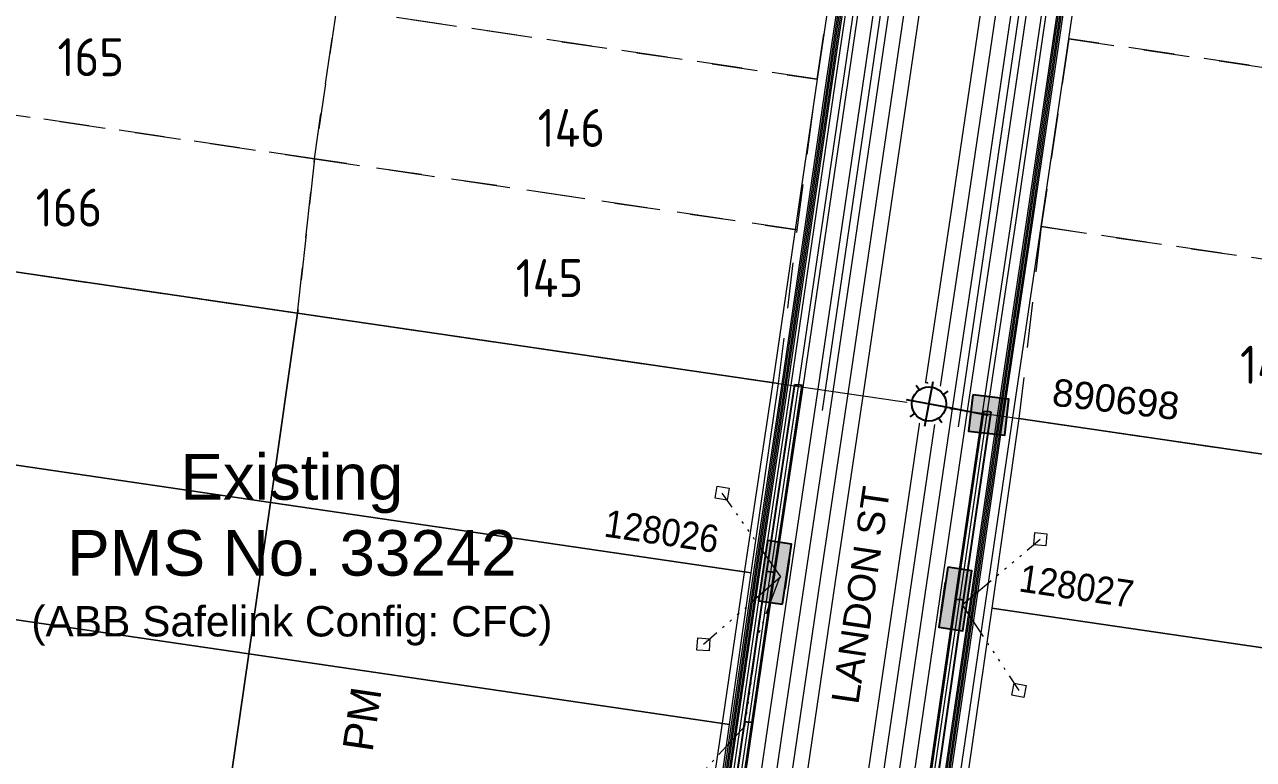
# Model space of a CAD drawing. Header units: metres. Extents: x 302924 to 306036, y 6267404 to 6269261.
# Drawn here: x 303946.7 to 304027.6, y 6268612.9 to 6268661.3 of the extents above; entities that cross this region are included whole.
import ezdxf
from ezdxf.enums import TextEntityAlignment as Align

# ---------------------------------------------------------------- set-up
doc = ezdxf.new("R2010")
doc.units = ezdxf.units.M
doc.set_wipeout_variables(frame=1)
for name, pattern in [('Dash', [5, 3, -2]), ('DOT', [6.35, 0, -6.35]), ('PHANTOMX2', [5.6, 2.5, -0.5, 0.15, -0.5, 0.15, -0.5, 0.15, -0.5, 0.15, -0.5])]:
    doc.linetypes.add(name, pattern=pattern)
doc.layers.get('0').update_dxf_attribs({"color": 6})
for name, color, linetype, lineweight, true_color, plot, transparency in [('. Const Lines_HV', 7, 'Continuous', 0, 0x990000, False, 0.4), ('. Const Lines_LV', 7, 'Continuous', 0, 0x000099, False, 0.4), ('. Const Lines_SL', 7, 'Continuous', 0, 0x009999, False, 0.4), ('. Const Lines_SP_Trench (PL)', 7, 'Continuous', 0, 0x990099, False, 0.4)]:
    doc.layers.add(name, color=color, linetype=linetype, lineweight=lineweight, true_color=true_color, plot=plot, transparency=transparency)
doc.layers.add('._ MGA Trench Outline (PL)', color=248, linetype='Continuous', lineweight=0, plot=False, transparency=0.6)
doc.layers.add('_Kerb Line_SP', color=60, linetype='Continuous', lineweight=13, transparency=0.6)
for name, color, linetype, lineweight in [('_Lot Layout Future', 151, 'Continuous', 13), ('_Lot Layout Future - Lot No', 155, 'Continuous', 13), ('_User_HV_Exist', 1, 'Continuous', 35), ('Cadastre Land Parcels_SP_EXT', 118, 'Continuous', 15), ('Cadastre Road Names_SP_HV_LV_SL_EXT', 211, 'Continuous', 15), ('Services_SP_EXT', 42, 'PHANTOMX2', 20)]:
    doc.layers.add(name, color=color, linetype=linetype, lineweight=lineweight)
for name, color, linetype in [('Duct_SP_EXT', 30, 'Continuous'), ('Equip_SP_SL_EXT', 7, 'Continuous'), ('SupportsUG_SP_LV_EXT', 7, 'Continuous'), ('SupportsUG_SP_LV_SL_EXT', 7, 'Continuous')]:
    doc.layers.add(name, color=color, linetype=linetype)
doc.styles.add('COLUMN_LABEL', font='arial.ttf', dxfattribs={"height": 2})
doc.styles.add('ieISOCP', font='arial.ttf', dxfattribs={"height": 1.5})
doc.styles.add('LotNum', font='isocp.shx')
doc.styles.add('POLE_LABEL', font='arial.ttf', dxfattribs={"height": 2})
doc.styles.add('SL_LABEL', font='arial.ttf', dxfattribs={"height": 2})
doc.styles.get("Standard").update_dxf_attribs({"font": 'arial.ttf'})

# ---------------------------------------------------------------- blocks, each defined once
blk = doc.blocks.new('COLUMN_EXT')
blk.add_hatch(color=256).paths.add_polyline_path([(1.2, 1.2), (-1.2, 1.2), (-1.2, -1.2), (1.2, -1.2)])
blk.add_lwpolyline([(-1.2, 1.2), (-1.2, -1.2), (1.2, -1.2), (1.2, 1.2)], close=True)
at = {"style": 'COLUMN_LABEL', "width": 0.9, "flags": 8}
blk.add_attdef('ASSET_NUM', text='', height=1.8, rotation=360, dxfattribs=at).set_placement((4, 2), align=Align.MIDDLE_LEFT)
at = {"flags": 1}
blk.add_attdef('Z', (-2.351, -1.813), '', height=0.2, rotation=270, dxfattribs=at)
at = {"flags": 9}
for tag, p in [('NOTES', (-2, -1.813)), ('SUBURB', (-1.8, -1.813)), ('STREETNAME', (-1.6, -1.813)), ('LOCATION', (-1.4, -1.813)), ('LEGEND', (-1.2, -1.813)), ('USAGE', (-1, -1.813)), ('STATE', (-0.8, -1.813)), ('OWNED_BY', (-0.6, -1.813)), ('COLUMN_TYPE', (-0.4, -1.813))]:
    blk.add_attdef(tag, text='', height=0.2, rotation=270, dxfattribs=at).set_placement(p, align=Align.MIDDLE_LEFT)
for tag, style, p in [('STREET_CODE', 'COLUMN_LABEL', (-0.2, -1.813)), ('STRUCTURE_PLANT_NUMBER', 'POLE_LABEL', (0.031, -1.813))]:
    blk.add_attdef(tag, text='', height=0.2, rotation=270, dxfattribs=dict(at, style=style)).set_placement(p, align=Align.MIDDLE_LEFT)
blk = doc.blocks.new('*U78')
for tag, height, rotation, flags, p in [('LNUMBER', 1, 169.15088, 8, (-6.692, 2.3)), ('CONSTRUCTED_VOLTAGE', 0.01, 270, 9, (-0.005, 0)), ('CONTROL_TYPE', 0.01, 270, 9, (-0.005, 0)), ('LANTERN_PURPOSE', 0.01, 270, 9, (-0.005, 0)), ('LANTERN_TYPE', 0.01, 270, 9, (-0.005, 0)), ('NO_PHASES', 0.01, 270, 9, (-0.005, 0)), ('OPERATING_VOLTAGE', 0.01, 270, 9, (-0.005, 0)), ('OWNED_BY', 0.01, 270, 9, (-0.005, 0)), ('MAINTAINED_BY', 0.01, 270, 9, (-0.005, 0)), ('ORIENTATION', 0.01, 270, 9, (-0.005, 0)), ('STATE', 0.01, 270, 9, (-0.005, 0)), ('USAGE', 0.01, 270, 9, (-0.005, 0)), ('CEXIST', 0.01, 270, 9, (-0.005, 0)), ('CNEW', 0.01, 270, 9, (-0.005, 0)), ('CNUMBER', 0.01, 270, 9, (-0.005, 0)), ('CREMOVE', 0.01, 270, 9, (-0.005, 0)), ('CREPLACE', 0.01, 270, 9, (-0.005, 0)), ('LKINGHEIGHT', 0.01, 270, 9, (-0.005, 0)), ('LBRACKET', 0.01, 270, 9, (-0.005, 0)), ('LBRACKETVOCAB', 0.01, 270, 9, (-0.005, 0)), ('LCATEGORY', 0.01, 270, 9, (-0.005, 0)), ('LCHARGE1', 0.01, 270, 9, (-0.005, 0)), ('LCHARGE1PERCENT', 0.01, 270, 9, (-0.005, 0)), ('LCHARGE2', 0.01, 270, 9, (-0.005, 0)), ('LCHARGE2PERCENT', 0.01, 270, 9, (-0.005, 0)), ('LCHARGE3', 0.01, 270, 9, (-0.005, 0)), ('LCHARGE3PERCENT', 0.01, 270, 9, (-0.005, 0)), ('LEXIST', 0.01, 270, 9, (-0.005, 0)), ('LLAMP', 0.01, 270, 9, (-0.005, 0)), ('LLAMPVOCAB', 0.01, 270, 9, (-0.005, 0)), ('LMAST', 0.01, 270, 9, (-0.005, 0)), ('LMASTVOCAB', 0.01, 270, 9, (-0.005, 0)), ('LNEW', 0.01, 270, 9, (-0.005, 0)), ('LANTNUMBER', 0.01, 270, 9, (-0.005, 0)), ('LOUTREACH', 0.01, 270, 9, (-0.005, 0)), ('LOUTREACHVOCAB', 0.01, 270, 9, (-0.005, 0)), ('LRATECODE', 0.01, 270, 9, (-0.005, 0)), ('LREMOVE', 0.01, 270, 9, (-0.005, 0)), ('LREPLACE', 0.01, 270, 9, (-0.005, 0)), ('LTYPE', 0.01, 270, 9, (-0.005, 0)), ('LTYPEVOCAB', 0.01, 270, 9, (-0.005, 0)), ('LEGEND', 0.01, 270, 9, (-0.005, 0)), ('SUBURB', 0.01, 270, 9, (-0.005, 0)), ('STREETNAME', 0.01, 270, 9, (-0.005, 0)), ('LOCATION', 0.01, 270, 9, (-0.005, 0)), ('NOTES', 0.01, 270, 9, (-0.005, 0))]:
    blk.add_attdef(tag, text='', height=height, rotation=rotation, dxfattribs=dict(flags=flags)).set_placement(p, align=Align.MIDDLE_LEFT)
for tag, p, height, flags in [('OPERATED_BY', (-0.01, 0), 0.01, 9), ('Z', (-0.005, 0), 0.001, 1)]:
    blk.add_attdef(tag, p, '', height=height, rotation=270, dxfattribs=dict(flags=flags))
at = {"style": 'SL_LABEL', "flags": 9}
blk.add_attdef('STREET_CODE', text='', height=0.001, rotation=270, dxfattribs=at).set_placement((-0.004, 0), align=Align.MIDDLE_LEFT)
at = {"linetype": 'DOT'}
blk.add_wipeout([(-2.46, 0.471), (-3.091, -0.488), (-4.216, -0.72), (-5.175, -0.089), (-5.407, 1.035), (-4.776, 1.994), (-3.651, 2.226), (-2.692, 1.595)], dxfattribs=at)
for p, q in [((-4.776, 1.994), (-4.565, 1.684)), ((-4.216, -0.72), (-3.651, 2.226)), ((-3.722, 1.858), (-3.651, 2.226)), ((-2.46, 0.471), (-5.407, 1.035)), ((-5.038, 0.965), (-5.407, 1.035)), ((-2.692, 1.595), (-3.002, 1.384)), ((-5.175, -0.089), (-4.865, 0.121)), ((-0.005, 0), (-2.829, 0.541)), ((-4.216, -0.72), (-4.145, -0.352)), ((-3.091, -0.488), (-3.302, -0.178))]:
    blk.add_line(p, q)
at = {"linetype": 'DOT', "flags": 128}
blk.add_lwpolyline([(-2.46, 0.471), (-3.091, -0.488), (-4.216, -0.72), (-5.175, -0.089), (-5.407, 1.035), (-4.776, 1.994), (-3.651, 2.226), (-2.692, 1.595), (-2.46, 0.471)], close=True, dxfattribs=at)
blk.add_circle((-3.934, 0.753), 1.125)
blk = doc.blocks.new('CCP_EXT')
blk.add_lwpolyline([(-0.566, 0), (0, 0.566), (0.566, 0), (0, -0.566), (-0.566, 0)])
at = {"flags": 1}
blk.add_attdef('Z', (0, 0), '', height=0.01, dxfattribs=at)
at = {"flags": 9}
for tag in ['CCP_TYPE', 'CONSTRUCTED_VOLTAGE', 'NO_PHASES', 'OPERATING_VOLTAGE', 'ORIENTATION', 'OWNED_BY', 'USAGE', 'LEGEND', 'LIFE_SUPPORT', 'STATE', 'NOTES']:
    blk.add_attdef(tag, text='', height=0.01, dxfattribs=at).set_placement((0, 0), align=Align.MIDDLE_LEFT)
blk = doc.blocks.new('PILLAR_EXT')
at = {"layer": 'SupportsUG_SP_LV_EXT', "linetype": 'Continuous'}
h = blk.add_hatch(color=256, dxfattribs=at)
h.dxf.hatch_style = 1
h.paths.add_polyline_path([(-0.8, 0), (-0.8, 2), (0.8, 2), (0.8, 0)])
h = blk.add_hatch(color=256, dxfattribs=at)
h.dxf.hatch_style = 1
h.paths.add_polyline_path([(-0.8, -2), (-0.8, 0), (0.8, 0), (0.8, -2)])
blk.add_lwpolyline([(-0.8, 2), (-0.8, -1), (-0.8, 1), (-0.8, -2), (0.8, -2), (0.8, 2)], close=True)
at = {"width": 0.9}
blk.add_attdef('ASSET_NUM', text='', height=1.8, rotation=360, dxfattribs=at).set_placement((4, 2), align=Align.MIDDLE_LEFT)
for tag, flags, p in [('OWNED_BY', 9, (-0.2, 0)), ('STREETNAME', 9, (-0.175, 0)), ('SUBURB', 1, (-0.158, 0)), ('PARENT', 9, (-0.143, 0)), ('NOTES', 9, (-0.127, 0)), ('LOCATION', 9, (-0.111, 0)), ('LEGEND', 9, (-0.091, 0)), ('SUPPORT_TYPE', 9, (-0.072, 0)), ('USAGE', 9, (-0.056, 0)), ('STATE', 9, (-0.032, 0))]:
    blk.add_attdef(tag, text='', height=0.01, rotation=270, dxfattribs=dict(flags=flags)).set_placement(p, align=Align.CENTER)

msp = doc.modelspace()

# ---------------------------------------------------------------- linework, layer by layer
at = {"layer": '. Const Lines_HV', "linetype": 'Continuous', "lineweight": 0, "flags": 128}
for points in [[(304003.3251, 6268667.1568), (304001.8728, 6268657.2628), (303998.961, 6268637.4395), (303997.1092, 6268625.0817), (303995.656, 6268615.1927), (303993.6202, 6268601.3398), (303991.8109, 6268588.9731), (303989.6301, 6268574.1297), (303987.805, 6268561.7615), (303986.3512, 6268551.8686)], [(304005.3039, 6268666.8663), (304003.8515, 6268656.9724), (304000.9394, 6268637.146), (303999.0875, 6268624.7881), (303997.6347, 6268614.9019), (303995.5989, 6268601.049), (303993.7899, 6268588.6836), (303991.6088, 6268573.839), (303989.7835, 6268561.4695), (303988.3299, 6268551.5778)]]:
    msp.add_lwpolyline(points, dxfattribs=at)
at = {"layer": '. Const Lines_LV', "linetype": 'Continuous', "lineweight": 0, "flags": 128}
for points in [[(304004.3145, 6268667.0116), (304002.8621, 6268657.1176), (303999.9502, 6268637.2928), (303998.0983, 6268624.9349), (303996.6453, 6268615.0473), (303994.6095, 6268601.1944), (303992.8004, 6268588.8283), (303990.6194, 6268573.9844), (303988.7943, 6268561.6155), (303987.3405, 6268551.7232)], [(304006.2933, 6268666.7211), (304004.8409, 6268656.8271), (304001.9286, 6268636.9992), (304000.0767, 6268624.6413), (303998.6241, 6268614.7566), (303996.5883, 6268600.9036), (303994.7793, 6268588.5388), (303992.5982, 6268573.6936), (303990.7728, 6268561.3235), (303989.3193, 6268551.4324)]]:
    msp.add_lwpolyline(points, dxfattribs=at)
at = {"layer": '. Const Lines_SP_Trench (PL)', "linetype": 'Continuous', "lineweight": 0, "flags": 128}
msp.add_lwpolyline([(304003.3251, 6268667.1568), (304001.8728, 6268657.2628), (303998.961, 6268637.4395), (303997.1092, 6268625.0817), (303995.656, 6268615.1927), (303993.6202, 6268601.3398), (303991.8109, 6268588.9731), (303989.6301, 6268574.1297), (303987.805, 6268561.7615), (303986.3512, 6268551.8686)], dxfattribs=at)
at = {"layer": '_Lot Layout Future', "linetype": 'Dash', "transparency": 33554585}
for points in [[(304000.3569, 6268667.5925), (303968.6962, 6268672.2403), (303967.2439, 6268662.3463), (303998.9046, 6268657.6985)], [(304048.58, 6268665.6075), (304016.9193, 6268670.2552), (304015.4669, 6268660.3612), (304047.1276, 6268655.7136)], [(304047.1276, 6268655.7136), (304015.4669, 6268660.3612), (304013.6515, 6268647.9937), (304045.3122, 6268643.3461)]]:
    msp.add_lwpolyline(points, close=True, dxfattribs=at)
at = {"layer": 'Cadastre Land Parcels_SP_EXT', "linetype": 'Continuous'}
for points in [[(304170.0147, 6268676.9295), (303851.7737, 6268723.6085), (303842.2536, 6268660.1704), (303917.1958, 6268649.2305), (303933.0275, 6268646.9186), (303964.6899, 6268642.2965), (303996.3514, 6268637.6743), (304012.183, 6268635.3632), (304043.8454, 6268630.7399), (304075.5077, 6268626.1175), (304091.3384, 6268623.8062), (304125.9696, 6268618.7491), (304160.7015, 6268613.6781), (304170.0147, 6268676.9295)], [(303964.6899, 6268642.2965), (303933.0275, 6268646.9186), (303931.2401, 6268634.485), (303962.9003, 6268629.844), (303964.6899, 6268642.2965)], [(303996.3514, 6268637.6743), (303964.6899, 6268642.2965), (303962.9003, 6268629.844), (303994.5614, 6268625.2039), (303996.3514, 6268637.6743)], [(304043.8454, 6268630.7399), (304012.183, 6268635.3632), (304010.3915, 6268622.8838), (304042.0517, 6268618.2426), (304043.8454, 6268630.7399)], [(303962.9003, 6268629.844), (303931.2401, 6268634.485), (303929.8086, 6268624.5122), (303961.468, 6268619.8722), (303962.9003, 6268629.844)], [(303994.5614, 6268625.2039), (303962.9003, 6268629.844), (303961.468, 6268619.8722), (303993.1291, 6268615.2311), (303994.5614, 6268625.2039)], [(303961.468, 6268619.8722), (303929.8086, 6268624.5122), (303927.8039, 6268610.5525), (303959.4641, 6268605.9105), (303961.468, 6268619.8722)], [(304042.0517, 6268618.2426), (304010.3915, 6268622.8838), (304008.3867, 6268608.9212), (304040.0469, 6268604.2819), (304042.0517, 6268618.2426)], [(303993.1291, 6268615.2311), (303961.468, 6268619.8722), (303959.4641, 6268605.9105), (303991.1251, 6268601.2705), (303993.1291, 6268615.2311)]]:
    msp.add_lwpolyline(points, close=True, dxfattribs=at)
at = {"layer": 'Duct_SP_EXT'}
for p, q in [((303995.5859, 6268625.3081), (303997.4297, 6268637.6119)), ((303996.0606, 6268625.237), (303997.9044, 6268637.5408)), ((303997.4297, 6268637.6119), (303997.667, 6268637.5763)), ((303997.9044, 6268637.5408), (303997.667, 6268637.5763)), ((304008.0526, 6268623.4785), (304009.872, 6268635.8571)), ((304008.5275, 6268623.4087), (304010.3469, 6268635.7873)), ((304009.872, 6268635.8571), (304010.1094, 6268635.8222)), ((304010.3469, 6268635.7873), (304010.1094, 6268635.8222)), ((303994.1323, 6268615.4166), (303995.5858, 6268625.3075)), ((303994.6072, 6268615.3468), (303996.0607, 6268625.2377)), ((303995.5858, 6268625.3075), (303995.5858, 6268625.3075)), ((303995.5858, 6268625.3075), (303995.8232, 6268625.2726)), ((303995.5858, 6268625.3075), (303995.8232, 6268625.2726)), ((303995.5859, 6268625.3081), (303995.8232, 6268625.2726)), ((303996.0607, 6268625.2377), (303995.8232, 6268625.2726)), ((303996.0607, 6268625.2377), (303995.8232, 6268625.2726)), ((303996.0606, 6268625.237), (303995.8232, 6268625.2726)), ((303996.0607, 6268625.2377), (303996.0607, 6268625.2377)), ((304006.0976, 6268609.9315), (304008.0525, 6268623.4778)), ((304006.5727, 6268609.8629), (304008.5276, 6268623.4093)), ((304008.0525, 6268623.4778), (304008.2901, 6268623.4436)), ((304008.0526, 6268623.4785), (304008.29, 6268623.4436)), ((304008.5275, 6268623.4087), (304008.29, 6268623.4436)), ((304008.5276, 6268623.4093), (304008.2901, 6268623.4436)), ((303992.0325, 6268601.1261), (303994.1323, 6268615.4166)), ((303992.5074, 6268601.0564), (303994.6072, 6268615.3468)), ((303994.1323, 6268615.4166), (303994.1323, 6268615.4166)), ((303994.1323, 6268615.4166), (303994.3698, 6268615.3817)), ((303994.1323, 6268615.4166), (303994.3698, 6268615.3817)), ((303994.6072, 6268615.3468), (303994.3698, 6268615.3817)), ((303994.6072, 6268615.3468), (303994.3698, 6268615.3817)), ((303994.6072, 6268615.3468), (303994.6072, 6268615.3468))]:
    msp.add_line(p, q, dxfattribs=at)
at = {"layer": 'Services_SP_EXT'}
for points in [[(303996.4995, 6268624.9404), (303992.6463, 6268630.455)], [(304008.4423, 6268623.1005), (304013.5902, 6268627.4217)], [(303996.3955, 6268624.8238), (303994.9504, 6268620.9651), (303994.9504, 6268620.9651), (303994.1148, 6268615.086), (303990.0176, 6268610.6061)], [(303996.4995, 6268624.9404), (303991.4062, 6268620.4922)], [(304008.4423, 6268623.1005), (304012.1831, 6268617.4682)]]:
    msp.add_lwpolyline(points, dxfattribs=at)

# ---------------------------------------------------------------- block references
for p, rotation in [((303992.6463, 6268630.455), 304.8174271411525), ((304013.5902, 6268627.4217), 219.8591406733601), ((303991.4063, 6268620.4922), 40.81742737500973), ((304012.183, 6268617.4683), 123.8591409424564)]:
    msp.add_blockref('CCP_EXT', p, dxfattribs=dict(at, rotation=rotation))
at = {"layer": 'SupportsUG_SP_LV_EXT'}
ref = msp.add_blockref('PILLAR_EXT', (303996.1205, 6268625.2317), dxfattribs=dict(at, rotation=171.6402109970595))
ref.add_attrib('ASSET_NUM', '128026', dxfattribs={"layer": '0', "height": 1.8, "rotation": 171.640211, "text_generation_flag": 6, "width": 0.9}).set_placement((303992.3962, 6268627.4003), align=Align.MIDDLE_RIGHT)
at = {"layer": 'SupportsUG_SP_LV_EXT', "rotation": 351.6409196305002}
msp.add_blockref('PILLAR_EXT', (304007.9932, 6268623.4872), dxfattribs=at).add_auto_attribs({'ASSET_NUM': '128027'})
at = {"layer": 'SupportsUG_SP_LV_SL_EXT'}
ref = msp.add_blockref('COLUMN_EXT', (304010.1964, 6268635.5942), dxfattribs=dict(at, rotation=353.3685181495748))
ref.add_attrib('ASSET_NUM', '890698', dxfattribs={"layer": '0', "height": 1.8, "rotation": 353.368518, "style": 'COLUMN_LABEL'}).set_placement((304014.4006, 6268637.1188), align=Align.MIDDLE_LEFT)

# ---------------------------------------------------------------- texts
at = {"layer": '_User_HV_Exist', "insert": (303964.3105, 6268626.7184), "char_height": 2.5, "width": 40.202239, "attachment_point": 5}
msp.add_mtext('{\\H1.2x;Existing \\PPMS No. 33242\\P\\H0.66667x;(ABB Safelink Config: CFC)}', dxfattribs=at)
at = {"layer": '_User_HV_Exist', "insert": (303968.9284, 6268615.5813), "char_height": 2, "attachment_point": 5, "rotation": 81.639733, "style": 'ieISOCP'}
msp.add_mtext_dynamic_manual_height_columns('PM', width=5.25, gutter_width=12.5, heights=[0], dxfattribs=at)
at = {"layer": 'Cadastre Road Names_SP_HV_LV_SL_EXT'}
msp.add_text('LANDON ST', height=1.8, rotation=81.610379, dxfattribs=at).set_placement((304001.6006, 6268616.4902))

# ---------------------------------------------------------------- next in the draw order: texts
at = {"layer": '_Lot Layout Future - Lot No', "linetype": 'Continuous', "transparency": 33554585, "char_height": 2.5, "attachment_point": 5, "style": 'LotNum', "bg_fill": 3, "box_fill_scale": 1.1, "bg_fill_color": 256, "bg_fill_transparency": 0}
for s, insert in [('165', (303951.0695, 6268659.1474)), ('146', (303982.7095, 6268654.4874)), ('166', (303949.6295, 6268649.2474)), ('145', (303981.2695, 6268644.6074)), ('144', (304028.9872, 6268638.9019))]:
    msp.add_mtext(s, dxfattribs=dict(at, insert=insert))

# ---------------------------------------------------------------- next in the draw order: linework, layer by layer
at = {"layer": '. Const Lines_HV', "linetype": 'Continuous', "lineweight": 0, "flags": 128}
for points in [[(303992.8135, 6268540.811), (303994.2673, 6268550.7056), (303995.7212, 6268560.5993), (303997.5384, 6268572.9678), (303999.3555, 6268585.3353), (304001.5359, 6268600.1766), (304002.9897, 6268610.0714), (304005.0251, 6268623.9233), (304006.8455, 6268636.3089), (304008.7056, 6268648.7271), (304010.5199, 6268661.0874), (304011.9723, 6268670.9813), (304013.7877, 6268683.3488), (304015.2401, 6268693.2428), (304017.0555, 6268705.6102), (304018.871, 6268717.9777), (304020.3233, 6268727.8717), (304021.7757, 6268737.7656), (304023.5911, 6268750.1331), (304025.4858, 6268763.0388), (304029.6778, 6268790.3309)], [(303994.7922, 6268540.5202), (303996.2461, 6268550.4149), (303997.7, 6268560.3085), (303999.5171, 6268572.677), (304001.3342, 6268585.0446), (304003.5146, 6268599.8859), (304004.9685, 6268609.7807), (304007.0039, 6268623.6326), (304008.8239, 6268636.0153), (304010.6839, 6268648.4338), (304012.4987, 6268660.7969), (304013.9511, 6268670.6909), (304015.7665, 6268683.0583), (304017.2189, 6268692.9523), (304019.0343, 6268705.3198), (304020.8498, 6268717.6872), (304022.3021, 6268727.5812), (304023.7545, 6268737.4752), (304025.5699, 6268749.8426), (304027.4636, 6268762.7417), (304031.5428, 6268789.2997)]]:
    msp.add_lwpolyline(points, dxfattribs=at)
at = {"layer": '. Const Lines_LV', "linetype": 'Continuous', "lineweight": 0, "flags": 128}
for points in [[(303991.8241, 6268540.9563), (303993.278, 6268550.851), (303994.7318, 6268560.7447), (303996.549, 6268573.1131), (303998.3661, 6268585.4807), (304000.5465, 6268600.322), (304002.0004, 6268610.2168), (304004.0357, 6268624.0687), (304005.8563, 6268636.4556), (304007.7164, 6268648.8738), (304009.5305, 6268661.2326), (304010.9829, 6268671.1266), (304012.7983, 6268683.494), (304014.2507, 6268693.388), (304016.0661, 6268705.7555), (304017.8816, 6268718.1229), (304019.3339, 6268728.0169), (304020.7863, 6268737.9109), (304022.6017, 6268750.2783), (304024.4969, 6268763.1873), (304028.7452, 6268790.8464)], [(303993.8028, 6268540.6656), (303995.2567, 6268550.5602), (303996.7106, 6268560.4539), (303998.5277, 6268572.8224), (304000.3448, 6268585.19), (304002.5252, 6268600.0313), (304003.9791, 6268609.926), (304006.0145, 6268623.7779), (304007.8347, 6268636.1621), (304009.6947, 6268648.5805), (304011.5093, 6268660.9421), (304012.9617, 6268670.8361), (304014.7771, 6268683.2036), (304016.2295, 6268693.0975), (304018.0449, 6268705.465), (304019.8604, 6268717.8325), (304021.3127, 6268727.7264), (304022.7651, 6268737.6204), (304024.5805, 6268749.9879), (304026.4747, 6268762.8903), (304030.6103, 6268789.8153)], [(303995.7816, 6268540.3748), (303997.2355, 6268550.2695), (303998.6893, 6268560.1631), (304000.5065, 6268572.5317), (304002.3236, 6268584.8992), (304004.504, 6268599.7406), (304005.9579, 6268609.6353), (304007.9932, 6268623.4872), (304009.813, 6268635.8686), (304011.6731, 6268648.2871), (304013.4881, 6268660.6517), (304014.9405, 6268670.5456), (304016.7559, 6268682.9131), (304018.2083, 6268692.8071), (304020.0237, 6268705.1745), (304021.8392, 6268717.542), (304023.2915, 6268727.436), (304024.7439, 6268737.3299), (304026.5593, 6268749.6974), (304028.4525, 6268762.5932)], [(303997.7604, 6268540.0841), (303999.2142, 6268549.9788), (304000.6681, 6268559.8724), (304002.4853, 6268572.241), (304004.3024, 6268584.6085), (304006.4828, 6268599.4499), (304007.9366, 6268609.3445), (304009.972, 6268623.1964), (304011.7914, 6268635.575), (304013.6515, 6268647.9937), (304015.4669, 6268660.3612), (304016.9193, 6268670.2552), (304018.7347, 6268682.6226), (304020.1871, 6268692.5166), (304022.0025, 6268704.8841), (304023.8179, 6268717.2515), (304025.2703, 6268727.1455), (304026.7227, 6268737.0395), (304028.5381, 6268749.4069)], [(304000.3569, 6268667.5925), (303998.9046, 6268657.6985), (303995.9935, 6268637.8798), (303994.1417, 6268625.5221), (303992.6879, 6268615.6289), (303990.6521, 6268601.776), (303988.8425, 6268589.4074), (303986.6619, 6268574.5658), (303984.8371, 6268562.1994), (303983.383, 6268552.3048)], [(304002.3357, 6268667.302), (304000.8834, 6268657.4081), (303997.9719, 6268637.5863), (303996.12, 6268625.2285), (303994.6666, 6268615.3381), (303992.6308, 6268601.4852), (303990.8215, 6268589.1179), (303988.6407, 6268574.2751), (303986.8157, 6268561.9074), (303985.3618, 6268552.014)]]:
    msp.add_lwpolyline(points, dxfattribs=at)
at = {"layer": '. Const Lines_SL', "linetype": 'Continuous', "lineweight": 0, "flags": 128}
for points in [[(303996.771, 6268540.2295), (303998.2248, 6268550.1241), (303999.6787, 6268560.0178), (304001.4959, 6268572.3863), (304003.313, 6268584.7539), (304005.4934, 6268599.5952), (304006.9472, 6268609.4899), (304008.9826, 6268623.3418), (304010.8022, 6268635.7218), (304012.6623, 6268648.1404), (304014.4775, 6268660.5064), (304015.9299, 6268670.4004), (304017.7453, 6268682.7679), (304019.1977, 6268692.6618), (304021.0131, 6268705.0293), (304022.8285, 6268717.3968), (304024.2809, 6268727.2907), (304025.7333, 6268737.1847), (304027.5487, 6268749.5522), (304029.4414, 6268762.4447)], [(304001.3463, 6268667.4473), (303999.894, 6268657.5533), (303996.9827, 6268637.733), (303995.1308, 6268625.3753), (303993.6772, 6268615.4835), (303991.6414, 6268601.6306), (303989.832, 6268589.2626), (303987.6513, 6268574.4204), (303986.5189, 6268561.9512), (303984.3724, 6268552.1594)], [(304001.5442, 6268667.4182), (304000.0918, 6268657.5243), (303997.1805, 6268637.7037), (303995.3287, 6268625.346), (303993.8751, 6268615.4544), (303991.8393, 6268601.6015), (303990.0299, 6268589.2337), (303987.85, 6268574.3968), (303986.7169, 6268561.9207), (303984.5678, 6268552.1166)]]:
    msp.add_lwpolyline(points, dxfattribs=at)
at = {"layer": '. Const Lines_SP_Trench (PL)', "linetype": 'Continuous', "lineweight": 0, "flags": 128}
for points in [[(303996.0784, 6268540.3312), (303997.5323, 6268550.2259), (303998.9861, 6268560.1195), (304000.8033, 6268572.4881), (304002.6204, 6268584.8556), (304004.8008, 6268599.697), (304006.2547, 6268609.5917), (304008.29, 6268623.4436), (304010.1098, 6268635.8245), (304011.9699, 6268648.2431), (304013.7849, 6268660.6081), (304015.2373, 6268670.5021), (304017.0527, 6268682.8695), (304018.5051, 6268692.7635), (304020.3205, 6268705.131), (304022.136, 6268717.4984), (304023.5883, 6268727.3924), (304025.0407, 6268737.2864), (304026.8561, 6268749.6538), (304028.7492, 6268762.5486)], [(304002.0389, 6268667.3456), (304000.5865, 6268657.4516), (303997.6751, 6268637.6303), (303995.8232, 6268625.2726), (303994.3698, 6268615.3817), (303992.334, 6268601.5288), (303990.5246, 6268589.1613), (303988.3439, 6268574.3187), (303986.5189, 6268561.9512), (303985.065, 6268552.0576)]]:
    msp.add_lwpolyline(points, dxfattribs=at)
at = {"layer": '._ MGA Trench Outline (PL)', "flags": 128}
for points in [[(304000.9506, 6268667.5054), (303999.4982, 6268657.6114), (303996.587, 6268637.7917), (303994.7352, 6268625.434), (303993.2815, 6268615.5416), (303991.2457, 6268601.6888), (303989.4362, 6268589.3205), (303987.2556, 6268574.4786), (303985.4307, 6268562.1118), (303983.9767, 6268552.2175)], [(304001.0495, 6268667.4908), (303999.5971, 6268657.5969), (303996.6859, 6268637.7771), (303994.8341, 6268625.4194), (303993.3804, 6268615.5271), (303991.3446, 6268601.6742), (303989.5352, 6268589.306), (303987.3545, 6268574.4641), (303985.5296, 6268562.0972), (303984.0756, 6268552.203)], [(304001.1484, 6268667.4763), (303999.6961, 6268657.5824), (303996.7849, 6268637.7624), (303994.933, 6268625.4047), (303993.4794, 6268615.5126), (303991.4436, 6268601.6597), (303989.6341, 6268589.2916), (303987.4534, 6268574.4495), (303985.6285, 6268562.0826), (303984.1745, 6268552.1885)], [(304001.2474, 6268667.4618), (303999.795, 6268657.5678), (303996.8838, 6268637.7477), (303995.0319, 6268625.39), (303993.5783, 6268615.498), (303991.5425, 6268601.6452), (303989.7331, 6268589.2771), (303987.5524, 6268574.435), (303985.7275, 6268562.068), (303984.2735, 6268552.1739)]]:
    msp.add_lwpolyline(points, dxfattribs=at)
at = {"layer": '_Kerb Line_SP', "linetype": 'Continuous', "flags": 128}
for points in [[(304078.4198, 6268624.4559), (304102.3787, 6268787.6766, 0.450994), (304094.1558, 6268797.4103, 0.0079076), (304070.9429, 6268797.3797), (304039.0463, 6268796.558, 0.3648308), (304030.8542, 6268789.2965), (304008.1789, 6268634.8113)], [(303999.2413, 6268635.8936), (304021.2945, 6268786.1454, 0.4653831), (304012.6673, 6268795.8784), (303998.2245, 6268795.5063, 0.0850254), (303948.455, 6268786.9515), (303919.4436, 6268775.414, 0.4106759), (303914.6859, 6268764.4542), (303922.559, 6268744.8112, -0.1299068), (303932.1075, 6268667.4686), (303928.9772, 6268646.0912)]]:
    msp.add_lwpolyline(points, format="xyb", dxfattribs=at)
at = {"layer": '_Lot Layout Future', "linetype": 'Dash', "transparency": 33554585}
msp.add_lwpolyline([(303967.2439, 6268662.3463), (303935.5754, 6268666.9953, -0.0025013), (303935.3565, 6268665.4499), (303934.2099, 6268657.0885), (303965.7915, 6268652.4523)], format="xyb", close=True, dxfattribs=at)
for points in [[(303998.9046, 6268657.6985), (303967.2439, 6268662.3463), (303965.7915, 6268652.4523), (303997.5848, 6268647.7869)], [(303965.7915, 6268652.4523), (303934.2099, 6268657.0885), (303933.0275, 6268646.9186), (303964.6899, 6268642.2965)], [(303997.5848, 6268647.7869), (303965.7915, 6268652.4523), (303964.6899, 6268642.2965), (303964.69, 6268642.2965), (303996.3514, 6268637.6743)], [(304045.3122, 6268643.3461), (304013.6515, 6268647.9937), (304012.183, 6268635.3632), (304043.8454, 6268630.7399)]]:
    msp.add_lwpolyline(points, close=True, dxfattribs=at)

# ---------------------------------------------------------------- next in the draw order: block references
at = {"layer": 'Equip_SP_SL_EXT'}
msp.add_blockref('*U78', (304010.1936, 6268635.57), dxfattribs=at)

# ---------------------------------------------------------------- next in the draw order: linework, layer by layer
at = {"layer": '._ MGA Trench Outline (PL)', "flags": 128}
for points in [[(303996.8699, 6268540.2149), (303998.3238, 6268550.1096), (303999.7776, 6268560.0032), (304001.5948, 6268572.3718), (304003.4119, 6268584.7393), (304005.5923, 6268599.5807), (304007.0462, 6268609.4754), (304009.0815, 6268623.3273), (304010.9011, 6268635.7071), (304012.7612, 6268648.1257), (304014.5765, 6268660.4919), (304016.0288, 6268670.3859), (304017.8443, 6268682.7533), (304019.2966, 6268692.6473), (304021.1121, 6268705.0148), (304022.9275, 6268717.3822), (304024.3798, 6268727.2762), (304025.8322, 6268737.1702), (304027.6476, 6268749.5376)], [(303996.9689, 6268540.2004), (303998.4227, 6268550.0951), (303999.8766, 6268559.9887), (304001.6938, 6268572.3572), (304003.5109, 6268584.7248), (304005.6913, 6268599.5662), (304007.1451, 6268609.4608), (304009.1805, 6268623.3127), (304011, 6268635.6924), (304012.8601, 6268648.1111), (304014.6754, 6268660.4774), (304016.1278, 6268670.3713), (304017.9432, 6268682.7388), (304019.3955, 6268692.6328), (304021.211, 6268705.0003), (304023.0264, 6268717.3677), (304024.4788, 6268727.2617), (304025.9311, 6268737.1557), (304027.7466, 6268749.5231)], [(303997.0678, 6268540.1859), (303998.5217, 6268550.0805), (303999.9755, 6268559.9741), (304001.7927, 6268572.3427), (304003.6098, 6268584.7103), (304005.7902, 6268599.5516), (304007.2441, 6268609.4463), (304009.2794, 6268623.2982), (304011.0989, 6268635.6777), (304012.959, 6268648.0964), (304014.7743, 6268660.4629), (304016.2267, 6268670.3568), (304018.0421, 6268682.7243), (304019.4945, 6268692.6183), (304021.3099, 6268704.9857), (304023.1254, 6268717.3532), (304024.5777, 6268727.2472), (304026.0301, 6268737.1411), (304027.8455, 6268749.5086)], [(303997.1667, 6268540.1713), (303998.6206, 6268550.066), (304000.0745, 6268559.9596), (304001.8916, 6268572.3282), (304003.7087, 6268584.6957), (304005.8891, 6268599.5371), (304007.343, 6268609.4318), (304009.3784, 6268623.2837), (304011.1979, 6268635.6631), (304013.058, 6268648.0817), (304014.8733, 6268660.4483), (304016.3256, 6268670.3423), (304018.1411, 6268682.7098), (304019.5934, 6268692.6037), (304021.4089, 6268704.9712), (304023.2243, 6268717.3387), (304024.6767, 6268727.2326), (304026.129, 6268737.1266), (304027.9445, 6268749.4941)]]:
    msp.add_lwpolyline(points, dxfattribs=at)

doc.saveas('drawing.dxf')
